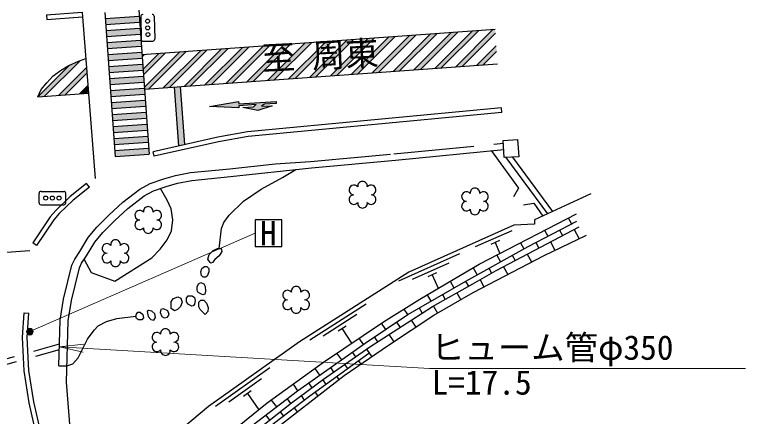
# Model space of a CAD drawing. Units: millimetres at full size, sheet at 1:1000; details may follow other scales. Extents: x 40000 to 680000, y 20000 to 380000.
# Drawn here: x 269974 to 324606, y 291222 to 321284 of the extents above; entities that cross this region are included whole.
import ezdxf
from ezdxf.enums import TextEntityAlignment as Align

# ---------------------------------------------------------------- set-up
doc = ezdxf.new("R2010")
doc.units = ezdxf.units.MM
doc.header["$LTSCALE"] = 1000
doc.linetypes.add('DASHED', pattern=[7.5, 6, -1.5])
for name, color, linetype, lineweight in [('M-BGD', 7, 'Continuous', 25), ('M-BMK-HTXT', 7, 'Continuous', 13), ('M-STR-HTXT', 7, 'Continuous', 13), ('M-STR-STRC', 7, 'Continuous', 25)]:
    doc.layers.add(name, color=color, linetype=linetype, lineweight=lineweight)
doc.styles.add('ＭＳ ゴシック', font='')
doc.styles.get('ＭＳ ゴシック').set_extended_font_data('MS Gothic')

# ---------------------------------------------------------------- blocks, each defined once
blk = doc.blocks.new('open_arrow')
at = {"color": 0, "linetype": 'Continuous', "lineweight": -2}
blk.add_lwpolyline([(7.5, 1.25), (0, 0), (7.5, -1.25)], dxfattribs=at)

msp = doc.modelspace()

# ---------------------------------------------------------------- hatches: boundary and pattern name
at = {"layer": 'M-STR-HTXT'}
msp.add_hatch(color=256, dxfattribs=at).paths.add_polyline_path([(271326, 297681, -1), (270887, 297442, -0.41421), (270987, 297781, -0.41421)])
at = {"layer": 'M-STR-STRC'}
for points in [[(279315, 320718), (279282, 321167), (276739, 320984), (276771, 320535)], [(279379, 319820), (279347, 320269), (276803, 320086), (276836, 319637)], [(305913, 319883), (305890, 320192), (305762, 320183), (302953, 317374), (303438, 317409)], [(298434, 319655), (297950, 319620), (295141, 316811), (295626, 316846)], [(299997, 319768), (299512, 319733), (296703, 316924), (297188, 316959)], [(301559, 319880), (301075, 319845), (298266, 317036), (298750, 317071)], [(303122, 319993), (302637, 319958), (299828, 317149), (300313, 317184)], [(304684, 320105), (304200, 320070), (301391, 317261), (301875, 317296)], [(276868, 319188), (276900, 318739), (279444, 318923), (279412, 319371)], [(290622, 319093), (290137, 319058), (287328, 316249), (287813, 316284)], [(292184, 319205), (291700, 319170), (288891, 316361), (289376, 316396)], [(293747, 319318), (293262, 319283), (290453, 316474), (290938, 316509)], [(295309, 319430), (294825, 319395), (292016, 316586), (292501, 316621)], [(296872, 319543), (296387, 319508), (293578, 316699), (294063, 316734)], [(282810, 318530), (282325, 318495), (279666, 315837), (279676, 315698), (280001, 315721)], [(284372, 318643), (283887, 318608), (281078, 315799), (281563, 315834)], [(285935, 318755), (285450, 318720), (282641, 315911), (283126, 315946)], [(287497, 318868), (287012, 318833), (284203, 316024), (284688, 316059)], [(289060, 318980), (288575, 318945), (285766, 316136), (286251, 316171)], [(306010, 318531), (305980, 318950), (304516, 317486), (305000, 317521)], [(279508, 318025), (279476, 318474), (276933, 318291), (276965, 317842)], [(279685, 318305), (279489, 318291), (279501, 318122)], [(281247, 318418), (280762, 318383), (279569, 317189), (279599, 316770)], [(274888, 317859), (274738, 317811), (274100, 317520), (271703, 315124), (272188, 315159)], [(279573, 317127), (279541, 317576), (276997, 317393), (277030, 316944)], [(275381, 316902), (275349, 317320), (273266, 315236), (273751, 315271)], [(279638, 316230), (279605, 316678), (277062, 316495), (277094, 316046)], [(275453, 315973), (274828, 315349), (275313, 315384), (275485, 315555)], [(279702, 315332), (279670, 315781), (277127, 315598), (277159, 315149)], [(282383, 315893), (281934, 315860), (282251, 311455), (282695, 311555)], [(279767, 314434), (279735, 314883), (277191, 314700), (277224, 314251)], [(286727, 314620), (286718, 314770), (284535, 314413), (286744, 314320), (286735, 314470), (288033, 314548, 0.06275), (287842, 314386), (287044, 314338), (288160, 314105), (289240, 314470), (288441, 314422, -0.13953), (288661, 314585), (289530, 314638), (289522, 314787)], [(279832, 313536), (279799, 313985), (277256, 313802), (277288, 313353)], [(279896, 312639), (279864, 313088), (277321, 312905), (277353, 312456)], [(279961, 311741), (279929, 312190), (277385, 312007), (277417, 311558)], [(280026, 310843), (279993, 311292), (277450, 311109), (277482, 310660)]]:
    msp.add_hatch(color=256, dxfattribs=at).paths.add_polyline_path(points)

# ---------------------------------------------------------------- linework, layer by layer
at = {"layer": 'M-BGD'}
for p, q in [((272356, 321259), (275030, 321465)), ((272356, 321259), (272383, 320910)), ((275030, 321465), (275057, 321116)), ((272383, 320910), (275057, 321116)), ((306363, 314300), (287388, 312512)), ((306396, 313952), (306363, 314300)), ((306396, 313952), (287436, 312165)), ((287388, 312512), (285157, 312108)), ((285157, 312108), (280325, 311023)), ((287436, 312165), (285227, 311765)), ((285227, 311765), (280402, 310682)), ((280402, 310682), (280325, 311023)), ((275357, 308636), (274120, 307667)), ((275573, 308361), (274351, 307403)), ((275573, 308361), (275357, 308636)), ((274120, 307667), (273057, 306634)), ((274351, 307403), (273311, 306393)), ((273057, 306634), (272630, 306145)), ((272630, 306145), (271330, 304205)), ((273311, 306393), (272908, 305932)), ((311367, 306067), (311600, 305618)), ((272908, 305932), (271620, 304010)), ((307142, 305117), (304402, 303897)), ((309592, 305145), (309825, 304697)), ((310712, 305157), (310925, 304747)), ((311810, 305213), (312175, 304510)), ((306214, 304376), (305574, 304091)), ((271620, 304010), (271330, 304205)), ((305894, 304233), (306259, 303414)), ((307803, 304216), (308054, 303766)), ((308937, 304236), (309156, 303814)), ((310041, 304280), (310365, 303655)), ((303232, 303376), (298665, 301342)), ((306027, 303293), (306309, 302790)), ((307182, 303278), (307400, 302888)), ((308284, 303354), (308608, 302776)), ((302441, 302695), (299700, 301475)), ((304265, 302348), (304563, 301814)), ((305436, 302302), (305636, 301944)), ((306515, 302421), (306836, 301847)), ((301512, 301954), (300873, 301669)), ((301193, 301811), (301640, 300807)), ((302535, 301333), (302822, 300830)), ((303690, 301326), (303902, 300956)), ((304767, 301449), (305064, 300918)), ((300810, 300320), (301086, 299837)), ((301954, 300334), (302164, 299967)), ((303033, 300461), (303322, 299955)), ((296251, 299626), (292036, 296937)), ((301295, 299472), (301590, 298955)), ((270557, 297134), (270680, 298981)), ((270680, 298981), (271029, 298958)), ((270907, 297132), (271029, 298958)), ((295569, 298835), (293040, 297222)), ((299072, 299255), (299350, 298844)), ((300217, 299341), (300446, 298941)), ((299631, 298428), (299981, 297908)), ((294761, 297964), (294171, 297587)), ((294466, 297776), (295156, 296694)), ((297379, 298189), (297692, 297725)), ((298521, 298284), (298791, 297884)), ((297952, 297340), (298317, 296799)), ((270691, 294631), (270557, 297134)), ((271040, 294667), (270907, 297132)), ((295710, 297066), (296036, 296603)), ((296863, 297166), (297112, 296797)), ((296286, 296250), (296682, 295687)), ((294050, 295950), (294402, 295451)), ((295219, 296027), (295466, 295677)), ((294646, 295105), (294864, 294796)), ((295673, 295383), (295857, 295122)), ((271061, 292243), (270691, 294631)), ((271405, 292309), (271040, 294667)), ((289061, 294862), (284989, 291961)), ((292408, 294809), (292767, 294299)), ((293584, 294875), (293826, 294532)), ((288421, 294038), (285977, 292297)), ((293007, 293959), (293245, 293620)), ((294055, 294208), (294223, 293968)), ((290791, 293630), (291132, 293146)), ((291950, 293723), (292201, 293366)), ((287658, 293126), (287088, 292720)), ((287373, 292923), (288243, 291701)), ((292436, 293032), (292639, 292745)), ((272062, 289429), (271405, 292309)), ((289155, 292437), (289545, 291929)), ((290339, 292538), (290606, 292189)), ((291395, 292773), (291633, 292435)), ((271723, 289341), (271061, 292243)), ((290865, 291852), (291095, 291552)), ((288752, 291320), (289035, 290952)), ((289821, 291570), (290068, 291248))]:
    msp.add_line(p, q, dxfattribs=at)
at = {"layer": 'M-BGD', "linetype": 'DASHED'}
for p, q in [((306709, 310593), (309824, 306381)), ((307185, 310621), (310194, 306553)), ((256960, 292082), (273331, 296645)), ((257118, 291711), (273321, 296227))]:
    msp.add_line(p, q, dxfattribs=at)
msp.add_lwpolyline([(273290, 295006), (273376, 298420), (273629, 300003), (274250, 302544), (274465, 302977), (274843, 303548), (275476, 304604), (276130, 305383), (277023, 306280), (278061, 307244), (279337, 308223), (280113, 308645), (281131, 308985), (281992, 309254), (283130, 309478), (286059, 309756), (289442, 310119), (292099, 310303), (298325, 310864), (306516, 311659)], dxfattribs=at)
at = {"layer": 'M-BGD'}
for points in [[(306504, 311872), (307582, 311936), (307658, 310649), (306580, 310585)], [(284594, 302726), (284422, 302985), (284508, 303324), (284815, 303641), (285143, 303776), (285407, 303776), (285477, 303571), (285272, 303243), (284933, 302958), (284777, 302726), (284651, 302691)], [(284368, 301725), (284233, 301627), (284071, 301627), (283937, 301765), (283906, 302048), (283974, 302291), (284159, 302435), (284347, 302435), (284506, 302284), (284506, 302028)], [(284056, 300326), (283687, 300487), (283634, 300648), (283634, 300906), (283721, 301130), (283908, 301241), (284116, 301144), (284214, 300933), (284250, 300588), (284203, 300373)], [(281927, 299131), (281674, 299307), (281674, 299816), (281857, 300039), (282167, 300179), (282403, 300062), (282490, 299776), (282367, 299440), (282147, 299211)], [(283219, 299457), (282973, 299594), (282823, 299790), (282823, 300079), (282953, 300252), (283256, 300252), (283419, 300109), (283476, 299883), (283429, 299627), (283316, 299491)], [(284231, 298852), (283839, 299213), (283746, 299424), (283746, 299761), (283896, 299918), (284110, 299918), (284324, 299705), (284455, 299380), (284408, 299063)], [(279047, 298712), (279077, 298883), (279181, 299020), (279365, 299020), (279558, 298841), (279614, 298594), (279492, 298440), (279242, 298440), (279092, 298559)], [(279986, 299153), (279889, 299076), (279956, 298704), (280165, 298471), (280385, 298418), (280518, 298627), (280458, 298897), (280242, 299103)], [(281104, 299270), (280911, 299210), (280851, 298984), (280968, 298704), (281151, 298585), (281404, 298644), (281524, 298857), (281427, 299120)]]:
    msp.add_lwpolyline(points, close=True, dxfattribs=at)
for points in [[(276714, 282279), (274155, 290026), (273859, 293775), (273975, 298365), (274217, 299885), (274817, 302337), (274986, 302676), (275351, 303228), (275966, 304255), (276573, 304977), (277440, 305848), (278449, 306785), (279665, 307719), (280353, 308092), (281316, 308414), (282140, 308672), (283217, 308884), (286119, 309159), (292159, 309807), (298451, 310387), (306543, 311203)], [(305608, 311109), (307643, 308298), (307278, 307647)], [(285275, 303776), (285429, 305271), (285606, 305735), (286004, 306266), (287096, 307336), (288408, 308235), (290002, 309099), (291004, 309683)], [(275168, 302952), (275691, 301999), (277456, 301332), (280232, 303096), (280853, 303723), (281386, 304426), (281691, 305112), (281793, 305927), (281683, 306748), (281378, 307409), (280885, 308270)], [(313043, 307880), (308840, 305922), (308839, 305608), (307304, 305518), (299439, 302015), (291266, 296802), (284477, 291965), (275893, 284766)], [(308008, 307061), (308800, 307170), (309462, 306212)], [(277291, 281988), (279815, 284587), (282729, 287130), (285719, 289693), (288867, 292226), (293058, 295282), (297545, 298300), (300262, 299999), (304699, 302603), (311976, 306384)], [(277473, 281446), (281768, 285473), (286471, 289570), (291130, 293145), (296179, 296704), (299369, 298856), (303704, 301334), (308357, 303935), (312009, 305830)], [(277647, 280927), (282642, 285624), (285628, 288172), (287924, 290077), (290677, 292244), (293071, 294006), (296525, 296417), (299667, 298451), (301226, 299433), (304235, 301146), (305964, 302131), (312178, 305407)], [(278034, 279777), (280421, 282421), (283294, 285113), (288701, 289703), (294622, 294276), (297937, 296546), (301312, 298794), (304255, 300493), (309553, 303271), (312732, 304773)], [(273290, 295006), (273890, 295006), (274339, 295160), (274724, 295603), (275413, 297004), (275927, 297681), (276231, 297986), (276856, 298312), (277623, 298542), (279047, 298712)], [(277832, 280380), (281033, 283572), (283573, 285915), (286747, 288632), (289432, 290765), (292049, 292751), (296455, 295952), (296483, 295970)]]:
    msp.add_lwpolyline(points, dxfattribs=at)
for centre, start, end in [((295984, 308446), 90, 189.6153), ((295984, 308446), 350.3847, 90), ((295344, 308166), 37.6435, 270), ((296624, 308166), 270, 142.3565), ((304391, 307950), 90, 189.6153), ((304391, 307950), 350.3847, 90), ((295344, 307446), 90, 322.3565), ((296624, 307446), 217.6435, 90), ((303751, 307670), 37.6435, 270), ((305031, 307670), 270, 142.3565), ((295984, 307166), 170.3847, 270), ((295984, 307166), 270, 9.6153), ((303751, 306950), 90, 322.3565), ((305031, 306950), 217.6435, 90), ((279327, 306278), 37.6435, 270), ((279967, 306558), 90, 189.6153), ((279967, 306558), 350.3847, 90), ((280607, 306278), 270, 142.3565), ((304391, 306670), 170.3847, 270), ((304391, 306670), 270, 9.6153), ((279327, 305558), 90, 322.3565), ((280607, 305558), 217.6435, 90), ((279967, 305278), 170.3847, 270), ((279967, 305278), 270, 9.6153), ((277522, 304070), 90, 189.6153), ((277522, 304070), 350.3847, 90), ((276882, 303790), 37.6435, 270), ((278162, 303790), 270, 142.3565), ((276882, 303070), 90, 322.3565), ((278162, 303070), 217.6435, 90), ((277522, 302790), 170.3847, 270), ((277522, 302790), 270, 9.6153), ((290377, 300298), 37.6435, 270), ((291017, 300578), 90, 189.6153), ((291017, 300578), 350.3847, 90), ((291657, 300298), 270, 142.3565), ((290377, 299578), 90, 322.3565), ((291657, 299578), 217.6435, 90), ((291017, 299298), 170.3847, 270), ((291017, 299298), 270, 9.6153), ((281246, 297424), 90, 189.6153), ((281246, 297424), 350.3847, 90), ((280606, 297144), 37.6435, 270), ((281886, 297144), 270, 142.3565), ((280606, 296424), 90, 322.3565), ((281886, 296424), 217.6435, 90), ((281246, 296144), 170.3847, 270), ((281246, 296144), 270, 9.6153)]:
    msp.add_arc(centre, 360, start, end, dxfattribs=at)
at = {"layer": 'M-STR-HTXT'}
msp.add_line((271106, 297562), (287948, 304934), dxfattribs=at)
msp.add_lwpolyline([(273326, 296436), (300994, 294809), (324606, 294809)], dxfattribs=at)
msp.add_circle((271106, 297562), 250, dxfattribs=at)
at = {"layer": 'M-STR-STRC'}
for p, q in [((276707, 321432), (277482, 310660)), ((279250, 321616), (280026, 310843)), ((275057, 321116), (275986, 309028)), ((276739, 320984), (279282, 321167)), ((276771, 320535), (279315, 320718)), ((279405, 321131), (279447, 319431)), ((280405, 321155), (280446, 319456)), ((276803, 320086), (279347, 320269)), ((279489, 318291), (305890, 320192)), ((302953, 317374), (305762, 320183)), ((276836, 319637), (279379, 319820)), ((295141, 316811), (297950, 319620)), ((295626, 316846), (298434, 319655)), ((296703, 316924), (299512, 319733)), ((297188, 316959), (299997, 319768)), ((298266, 317036), (301075, 319845)), ((298750, 317071), (301559, 319880)), ((299828, 317149), (302637, 319958)), ((300313, 317184), (303122, 319993)), ((301391, 317261), (304200, 320070)), ((301875, 317296), (304684, 320105)), ((303438, 317409), (305913, 319883)), ((276868, 319188), (279412, 319371)), ((279600, 319285), (280300, 319302)), ((287328, 316249), (290137, 319058)), ((287813, 316284), (290622, 319093)), ((288891, 316361), (291700, 319170)), ((289376, 316396), (292184, 319205)), ((290453, 316474), (293262, 319283)), ((290938, 316509), (293747, 319318)), ((292016, 316586), (294825, 319395)), ((292501, 316621), (295309, 319430)), ((293578, 316699), (296387, 319508)), ((294063, 316734), (296872, 319543)), ((276900, 318739), (279444, 318923)), ((280001, 315721), (282810, 318530)), ((281078, 315799), (283887, 318608)), ((281563, 315834), (284372, 318643)), ((282641, 315911), (285450, 318720)), ((283126, 315946), (285935, 318755)), ((284203, 316024), (287012, 318833)), ((284688, 316059), (287497, 318868)), ((285766, 316136), (288575, 318945)), ((286251, 316171), (289060, 318980)), ((304516, 317486), (305980, 318950)), ((305000, 317521), (306010, 318531)), ((276933, 318291), (279476, 318474)), ((276965, 317842), (279508, 318025)), ((279501, 318122), (279685, 318305)), ((279569, 317189), (280762, 318383)), ((279599, 316770), (281247, 318418)), ((279666, 315837), (282325, 318495)), ((271703, 315124), (274100, 317520)), ((272188, 315159), (274888, 317859)), ((276997, 317393), (279541, 317576)), ((279676, 315698), (306077, 317599)), ((273266, 315236), (275349, 317320)), ((273751, 315271), (275381, 316902)), ((277030, 316944), (279573, 317127)), ((277062, 316495), (279605, 316678)), ((274828, 315349), (275453, 315973)), ((277094, 316046), (279638, 316230)), ((277127, 315598), (279670, 315781)), ((282251, 311455), (281934, 315860)), ((282695, 311555), (282383, 315893)), ((271703, 315124), (275497, 315397)), ((275313, 315384), (275485, 315555)), ((277159, 315149), (279702, 315332)), ((277191, 314700), (279735, 314883)), ((277224, 314251), (279767, 314434)), ((277256, 313802), (279799, 313985)), ((277288, 313353), (279832, 313536)), ((277321, 312905), (279864, 313088)), ((277353, 312456), (279896, 312639)), ((277385, 312007), (279929, 312190)), ((277417, 311558), (279961, 311741)), ((277450, 311109), (279993, 311292)), ((277482, 310660), (280026, 310843)), ((271799, 307207), (271799, 307907)), ((271949, 308057), (273649, 308057)), ((273799, 307207), (273799, 307907)), ((271949, 307057), (273649, 307057)), ((254866, 302403), (271119, 303646))]:
    msp.add_line(p, q, dxfattribs=at)
for points in [[(271703, 315124), (271952, 315678), (272380, 316187), (272828, 316667), (273397, 317104), (273966, 317460), (274738, 317811), (275298, 317989)], [(288033, 314548), (286735, 314470), (286744, 314320), (284535, 314413), (286718, 314770), (286727, 314620), (289522, 314787), (289530, 314638), (288661, 314585)], [(288441, 314422), (289240, 314470), (288160, 314105), (287044, 314338), (287842, 314386)]]:
    msp.add_lwpolyline(points, dxfattribs=at)
msp.add_lwpolyline([(287948, 303934), (289948, 303934), (289948, 305934), (287948, 305934)], close=True, dxfattribs=at)
for centre in [(279914, 320793), (279926, 320293), (279938, 319793), (272299, 307557), (272799, 307557), (273299, 307557)]:
    msp.add_circle(centre, 150, dxfattribs=at)
for centre, radius, start, end in [((279555, 321134), 150, 91.3979, 181.3979), ((280255, 321151), 150, 1.3979, 91.3979), ((279597, 319435), 150, 181.3979, 271.3979), ((280296, 319452), 150, 271.3979, 1.3979), ((288580, 313710), 1000, 123.1167, 137.4782), ((288838, 314118), 500, 110.7696, 142.5426), ((271949, 307907), 150, 90, 180), ((273649, 307907), 150, 0, 90), ((271949, 307207), 150, 180, 270), ((273649, 307207), 150, 270, 0)]:
    msp.add_arc(centre, radius, start, end, dxfattribs=at)

# ---------------------------------------------------------------- block references
at = {"layer": 'M-STR-HTXT', "xscale": 240, "yscale": 240, "rotation": 356.6}
msp.add_blockref('open_arrow', (273326, 296436), dxfattribs=at)

# ---------------------------------------------------------------- texts
at = {"layer": 'M-BMK-HTXT', "style": 'ＭＳ ゴシック'}
msp.add_text('至 周東', height=1833, rotation=2.826, dxfattribs=at).set_placement((288519, 316551), align=Align.BOTTOM_LEFT)
at = {"layer": 'M-STR-HTXT', "style": 'ＭＳ ゴシック'}
for s, p in [('ヒューム管φ350', (301094, 294909)), ('L=17.5', (301146, 292300))]:
    msp.add_text(s, height=1833, dxfattribs=at).set_placement(p, align=Align.BOTTOM_LEFT)
at = {"layer": 'M-STR-STRC', "style": 'ＭＳ ゴシック'}
msp.add_text('H', height=1833, dxfattribs=at).set_placement((288948, 304934), align=Align.MIDDLE_CENTER)

doc.saveas('drawing.dxf')
